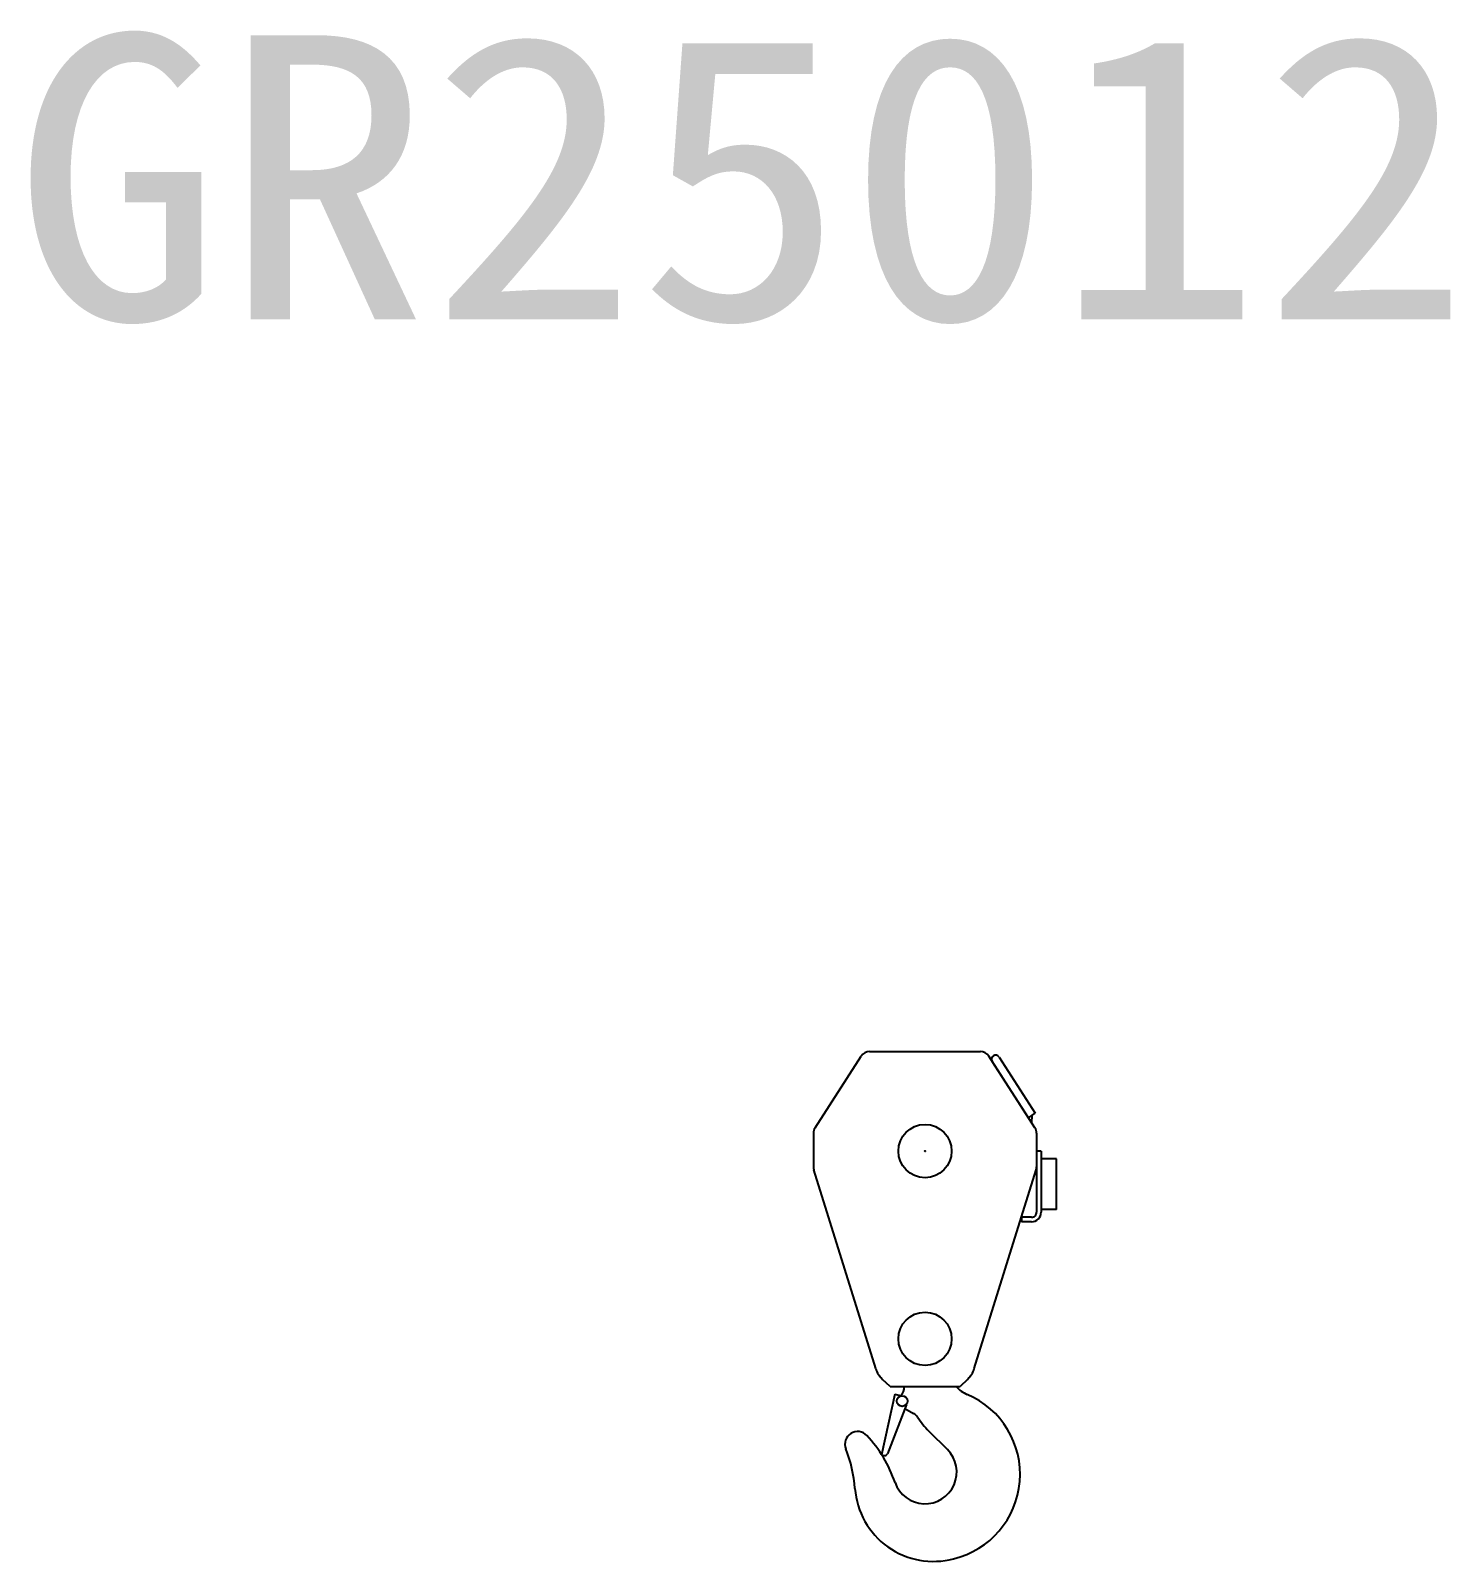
# Model space of a CAD drawing. Extents: x -31701 to 37626, y -27136 to 32271.
# Drawn here: x -2529 to 270, y -7282 to -4265 of the extents above; entities that cross this region are included whole.
import ezdxf

# ---------------------------------------------------------------- set-up
doc = ezdxf.new("R2010")
doc.units = 0
doc.header["$PDMODE"] = 35
doc.layers.get('0').update_dxf_attribs({"linetype": 'CONTINUOUS'})

msp = doc.modelspace()

# ---------------------------------------------------------------- linework, layer by layer
at = {"color": 224, "linetype": 'Continuous'}
for p, q in [((-982.26, -6427.17), (-891.37, -6286.28)), ((-874.56, -6277.12), (-656.36, -6277.12)), ((-548.65, -6427.17), (-639.55, -6286.28)), ((-561.43, -6407.37), (-633.02, -6296.4)), ((-619.55, -6287.78), (-547.98, -6398.69)), ((-561.43, -6407.37), (-547.98, -6398.69)), ((-555.13, -6403.3), (-555.43, -6416.67)), ((-985.46, -6438.02), (-985.46, -6504.08)), ((-545.46, -6438.02), (-545.46, -6593.39)), ((-536.46, -6473.39), (-545.46, -6473.39)), ((-536.46, -6473.39), (-536.46, -6593.39)), ((-862.49, -6901.73), (-984.55, -6510.03)), ((-668.43, -6901.73), (-546.36, -6510.03)), ((-506.46, -6488.39), (-536.46, -6488.39)), ((-506.46, -6588.39), (-506.46, -6488.39)), ((-575.46, -6603.39), (-575.46, -6612.39)), ((-555.46, -6603.39), (-575.45, -6603.39)), ((-506.46, -6588.39), (-536.46, -6588.39)), ((-555.46, -6612.39), (-575.45, -6612.39)), ((-834.46, -6937.12), (-849.22, -6923.07)), ((-834.46, -6937.12), (-696.46, -6937.12)), ((-681.69, -6923.07), (-696.46, -6937.12)), ((-824.93, -6952.23), (-850.94, -7071.42)), ((-824.93, -6952.23), (-811.45, -6955.17)), ((-802.26, -6972.18), (-839.54, -7069.56)), ((-805.31, -6980.14), (-787.82, -6990.24)), ((-757.74, -7024.95), (-721.26, -7061.43)), ((-850.94, -7071.42), (-845.27, -7072.66))]:
    msp.add_line(p, q, dxfattribs=at)
for centre, radius in [((-765.46, -6473.12), 52.5), ((-765.46, -6843.12), 52.5), ((-810.46, -6965.62), 10.5)]:
    msp.add_circle(centre, radius, dxfattribs=at)
for centre, radius, start, end in [((-874.56, -6297.12), 20, 90, 147.17145), ((-656.36, -6297.12), 20, 32.82854, 90), ((-626.27, -6292.11), 8, 32.82867, 212.82856), ((-965.46, -6438.02), 20, 147.17145, 180), ((-565.46, -6438.02), 20, 0, 32.82854), ((-965.46, -6504.08), 20, 179.99999, 197.30865), ((-565.46, -6504.08), 20, 342.69134, 0), ((-555.46, -6593.39), 19, 270, 0.00001), ((-555.46, -6593.39), 10, 270, 0.00001), ((-814.75, -6886.85), 50, 197.30865, 226.41793), ((-716.16, -6886.85), 50, 313.58209, 342.69134), ((-828.19, -6938.98), 22, 313.86724, 4.85405), ((-657.46, -6894.75), 63, 222.262, 246.98168), ((-748.96, -7110.12), 171, 283.44917, 66.98164), ((-798.82, -7009.29), 22, 33.54252, 59.99999), ((-630.46, -6897.67), 180, 213.54255, 225.00005), ((-898.32, -7050.62), 25, 42.6843, 201.67893), ((-1074.74, -7213.33), 265, 19.20119, 42.68438), ((-1167.8, -7157.75), 265, 4.25028, 21.67896), ((-844.21, -7067.77), 5, 257.69278, 339.0554), ((-765.46, -7105.62), 62.5, 199.20123, 45), ((-748.96, -7126.62), 155, 184.25033, 284.86786)]:
    msp.add_arc(centre, radius, start, end, dxfattribs=at)
at = {"color": 20, "linetype": 'Continuous'}
msp.add_point((-765.46, -6473.12), dxfattribs=at)

# ---------------------------------------------------------------- texts
at = {"color": 7, "linetype": 'Continuous', "insert": (-2562.32, -4274.29), "char_height": 560, "attachment_point": 1, "line_spacing_factor": 0.6}
msp.add_mtext('\\W1.077;\\A1;GR25012', dxfattribs=at)

doc.saveas('drawing.dxf')
